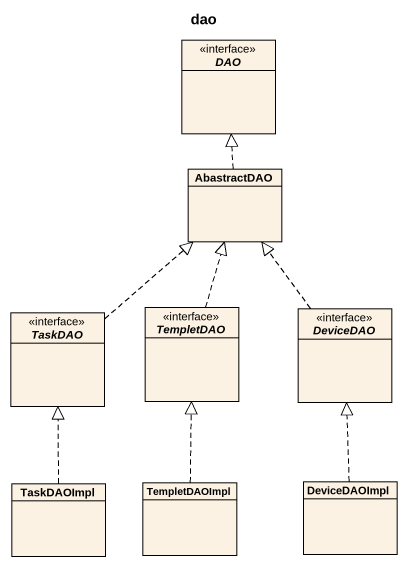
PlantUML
@startuml
title dao
hide circle
hide empty members
interface DAO <<interface>>
class AbastractDAO
interface TaskDAO <<interface>>
interface TempletDAO <<interface>>
interface DeviceDAO <<interface>>
class TaskDAOImpl
class TempletDAOImpl
class DeviceDAOImpl
AbastractDAO .up.|> DAO
TaskDAO .up.|> AbastractDAO
TempletDAO .up.|> AbastractDAO
DeviceDAO .up.|> AbastractDAO
TaskDAOImpl .up.|> TaskDAO
TempletDAOImpl .up.|> TempletDAO
DeviceDAOImpl .up.|> DeviceDAO
@enduml
